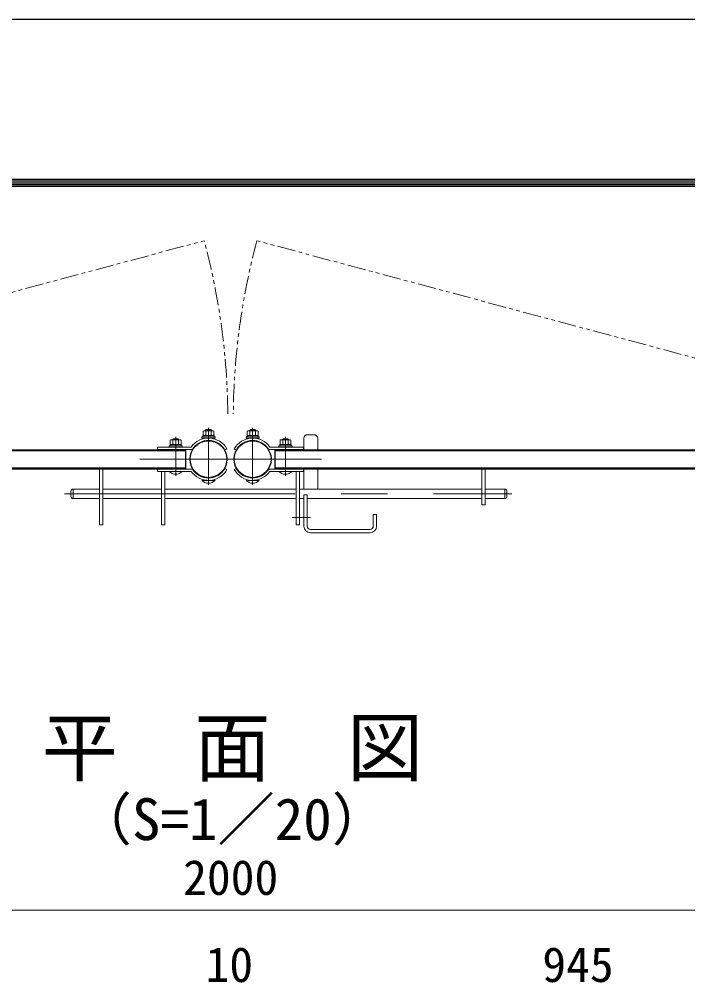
# Model space of a CAD drawing. Units: millimetres, scale not verified. Extents: x -4200 to 4200, y -2970 to 2970.
# Drawn here: x 203 to 1122, y 1643 to 2970 of the extents above; entities that cross this region are included whole.
import ezdxf
from ezdxf.enums import TextEntityAlignment as Align

# ---------------------------------------------------------------- set-up
doc = ezdxf.new("R2010")
doc.units = ezdxf.units.MM
doc.header["$LTSCALE"] = 10
doc.linetypes.add('USER1', pattern=[50.8, 31.75, -6.35, 6.35, -6.35])
doc.linetypes.add('USER2', pattern=[5, 2.5, -0.5, 0.5, -0.5, 0.5, -0.5])
for name, color, linetype, lineweight in [('0-0_D-TTL-TXT', 7, 'Continuous', 25), ('0-1_D-STR-DIM', 7, 'Continuous', 13), ('0-2_D-BMK', 2, 'USER1', 13), ('0-4_D-STR3', 3, 'Continuous', 13), ('0-5_D-STR1', 1, 'Continuous', 25), ('0-D_D-TTL', 7, 'Continuous', 25)]:
    doc.layers.add(name, color=color, linetype=linetype, lineweight=lineweight)
doc.styles.add('ＭＳ ゴシック', font='')
doc.styles.get('ＭＳ ゴシック').set_extended_font_data('MS Gothic')

msp = doc.modelspace()

# ---------------------------------------------------------------- linework, layer by layer
at = {"layer": '0-1_D-STR-DIM'}
msp.add_line((-466.69, 1743.08), (1453.31, 1743.08), dxfattribs=at)
at = {"layer": '0-2_D-BMK', "linetype": 'USER2'}
for p, q in [((-464.96, 2417.9), (457.06, 2664.96)), ((1451.58, 2417.9), (529.57, 2664.96))]:
    msp.add_line(p, q, dxfattribs=at)
at = {"layer": '0-2_D-BMK'}
for p, q in [((462.91, 2328.82), (462.91, 2407.5)), ((523.71, 2328.82), (523.71, 2407.5)), ((417.76, 2341.22), (417.76, 2394.9)), ((568.86, 2341.22), (568.86, 2394.9)), ((368.31, 2364.09), (618.31, 2364.09)), ((264.69, 2316.39), (880.26, 2316.39)), ((578.29, 2283.89), (603.43, 2283.89))]:
    msp.add_line(p, q, dxfattribs=at)
at = {"layer": '0-2_D-BMK', "linetype": 'USER2'}
for centre, start, end in [((-464.96, 2417.9), 0.5332, 15), ((1451.58, 2417.9), 165, 179.4668)]:
    msp.add_arc(centre, 954.54, start, end, dxfattribs=at)
at = {"layer": '0-4_D-STR3'}
for p, q in [((455.41, 2396.79), (455.41, 2402.59)), ((468.69, 2403.29), (457.15, 2403.29)), ((458.91, 2403.29), (458.91, 2404.19)), ((459.16, 2396.79), (459.16, 2402.59)), ((466.11, 2404.99), (459.71, 2404.99)), ((459.71, 2403.29), (459.71, 2404.99)), ((466.11, 2403.29), (466.11, 2404.99)), ((466.91, 2404.19), (466.11, 2404.99)), ((466.66, 2396.79), (466.66, 2402.59)), ((466.91, 2403.29), (466.91, 2404.19)), ((470.41, 2396.79), (470.41, 2402.59)), ((516.21, 2396.79), (516.21, 2402.59)), ((517.94, 2403.29), (529.48, 2403.29)), ((519.71, 2404.19), (520.51, 2404.99)), ((519.71, 2403.29), (519.71, 2404.19)), ((519.96, 2396.79), (519.96, 2402.59)), ((520.51, 2404.99), (526.91, 2404.99)), ((520.51, 2403.29), (520.51, 2404.99)), ((526.91, 2403.29), (526.91, 2404.99)), ((527.46, 2396.79), (527.46, 2402.59)), ((527.71, 2403.29), (527.71, 2404.19)), ((531.21, 2396.79), (531.21, 2402.59)), ((410.26, 2384.39), (410.26, 2390.19)), ((423.54, 2390.89), (412, 2390.89)), ((413.76, 2390.89), (413.76, 2391.59)), ((414.01, 2384.39), (414.01, 2390.19)), ((420.96, 2392.39), (414.56, 2392.39)), ((414.56, 2390.89), (414.56, 2392.39)), ((420.96, 2390.89), (420.96, 2392.39)), ((421.76, 2391.59), (420.96, 2392.39)), ((421.51, 2384.39), (421.51, 2390.19)), ((421.76, 2390.89), (421.76, 2391.59)), ((425.26, 2384.39), (425.26, 2390.19)), ((455.21, 2396.79), (470.61, 2396.79)), ((455.21, 2394.79), (455.21, 2396.79)), ((455.21, 2394.79), (470.61, 2394.79)), ((470.41, 2396.79), (455.41, 2396.79)), ((470.61, 2394.79), (470.61, 2396.79)), ((531.41, 2396.79), (516.01, 2396.79)), ((516.01, 2394.79), (516.01, 2396.79)), ((531.41, 2394.79), (516.01, 2394.79)), ((516.21, 2396.79), (531.21, 2396.79)), ((531.41, 2394.79), (531.41, 2396.79)), ((561.36, 2384.39), (561.36, 2390.19)), ((563.09, 2390.89), (574.63, 2390.89)), ((564.86, 2391.59), (565.66, 2392.39)), ((564.86, 2390.89), (564.86, 2391.59)), ((565.11, 2384.39), (565.11, 2390.19)), ((565.66, 2392.39), (572.06, 2392.39)), ((565.66, 2390.89), (565.66, 2392.39)), ((572.06, 2390.89), (572.06, 2392.39)), ((572.61, 2384.39), (572.61, 2390.19)), ((572.86, 2390.89), (572.86, 2391.59)), ((576.36, 2384.39), (576.36, 2390.19)), ((594.21, 2392.89), (594.21, 2377.09)), ((599.21, 2397.89), (608.21, 2397.89)), ((613.21, 2392.89), (613.21, 2377.09)), ((392.76, 2380.79), (392.76, 2377.59)), ((439.08, 2380.79), (392.76, 2380.79)), ((440.81, 2377.59), (392.76, 2377.59)), ((410.06, 2384.39), (425.46, 2384.39)), ((410.06, 2382.39), (410.06, 2384.39)), ((410.06, 2382.39), (425.46, 2382.39)), ((425.26, 2384.39), (410.26, 2384.39)), ((425.46, 2382.39), (425.46, 2384.39)), ((488.31, 2378.29), (485.52, 2376.72)), ((498.31, 2378.29), (501.11, 2376.72)), ((545.82, 2377.59), (593.86, 2377.59)), ((547.54, 2380.79), (593.86, 2380.79)), ((576.56, 2384.39), (561.16, 2384.39)), ((561.16, 2382.39), (561.16, 2384.39)), ((576.56, 2382.39), (561.16, 2382.39)), ((561.36, 2384.39), (576.36, 2384.39)), ((576.56, 2382.39), (576.56, 2384.39)), ((593.86, 2380.79), (593.86, 2377.59)), ((317.41, 2351.09), (317.41, 2273.89)), ((392.76, 2347.39), (392.76, 2350.59)), ((440.81, 2350.59), (392.76, 2350.59)), ((412.11, 2350.79), (412.63, 2351.09)), ((412.11, 2350.59), (412.11, 2350.79)), ((423.41, 2350.79), (422.89, 2351.09)), ((423.41, 2350.59), (423.41, 2350.79)), ((488.31, 2349.89), (485.52, 2351.45)), ((498.31, 2349.89), (501.11, 2351.45)), ((545.82, 2350.59), (593.86, 2350.59)), ((563.21, 2350.79), (563.73, 2351.09)), ((563.21, 2350.59), (563.21, 2350.79)), ((574.51, 2350.79), (573.99, 2351.09)), ((574.51, 2350.59), (574.51, 2350.79)), ((583.71, 2351.09), (583.71, 2350.59)), ((588.21, 2351.09), (588.21, 2350.59)), ((593.86, 2347.39), (593.86, 2350.59)), ((594.21, 2351.09), (594.21, 2322.89)), ((613.21, 2351.09), (613.21, 2322.89)), ((839.21, 2351.09), (839.21, 2301.39)), ((843.71, 2351.09), (843.71, 2301.39)), ((439.08, 2347.39), (392.76, 2347.39)), ((398.41, 2347.39), (398.41, 2273.89)), ((426.76, 2347.39), (408.76, 2347.39)), ((471.91, 2334.99), (453.91, 2334.99)), ((457.26, 2334.99), (457.26, 2335.54)), ((468.56, 2334.99), (468.56, 2335.54)), ((514.71, 2334.99), (532.71, 2334.99)), ((518.06, 2334.99), (518.06, 2335.54)), ((529.36, 2334.99), (529.36, 2335.54)), ((547.54, 2347.39), (593.86, 2347.39)), ((559.86, 2347.39), (577.86, 2347.39)), ((588.21, 2347.39), (588.21, 2273.89)), ((276.71, 2322.89), (312.91, 2322.89)), ((276.71, 2322.89), (276.71, 2309.89)), ((317.41, 2322.89), (398.41, 2322.89)), ((402.91, 2322.89), (583.71, 2322.89)), ((588.21, 2322.89), (839.21, 2322.89)), ((843.71, 2322.89), (870.71, 2322.89)), ((870.71, 2322.89), (870.71, 2309.89)), ((273.71, 2319.89), (273.71, 2312.89)), ((276.71, 2309.89), (312.91, 2309.89)), ((317.41, 2309.89), (398.41, 2309.89)), ((402.91, 2309.89), (583.71, 2309.89)), ((588.21, 2309.89), (594.21, 2309.89)), ((594.21, 2314.89), (594.21, 2271.89)), ((594.21, 2314.89), (598.71, 2314.89)), ((598.71, 2314.89), (598.71, 2271.89)), ((598.71, 2309.89), (839.21, 2309.89)), ((843.71, 2309.89), (870.71, 2309.89)), ((873.71, 2319.89), (873.71, 2312.89)), ((839.21, 2301.39), (843.71, 2301.39)), ((689.71, 2287.89), (689.71, 2271.89)), ((689.71, 2287.89), (694.21, 2287.89)), ((694.21, 2287.89), (694.21, 2271.89)), ((603.21, 2267.39), (685.21, 2267.39)), ((603.21, 2262.89), (685.21, 2262.89))]:
    msp.add_line(p, q, dxfattribs=at)
for points in [[(466.91, 2404.19), (458.91, 2404.19), (459.71, 2404.99)], [(519.71, 2404.19), (527.71, 2404.19), (526.91, 2404.99)], [(421.76, 2391.59), (413.76, 2391.59), (414.56, 2392.39)], [(564.86, 2391.59), (572.86, 2391.59), (572.06, 2392.39)], [(312.91, 2351.09), (312.91, 2273.89), (317.41, 2273.89)], [(402.91, 2347.39), (402.91, 2273.89), (398.41, 2273.89)], [(583.71, 2347.39), (583.71, 2273.89), (588.21, 2273.89)]]:
    msp.add_lwpolyline(points, dxfattribs=at)
for points in [[(471.91, 2394.79), (471.91, 2393.19), (453.91, 2393.19), (453.91, 2394.79)], [(514.71, 2394.79), (514.71, 2393.19), (532.71, 2393.19), (532.71, 2394.79)], [(426.76, 2382.39), (426.76, 2380.79), (408.76, 2380.79), (408.76, 2382.39)], [(559.86, 2382.39), (559.86, 2380.79), (577.86, 2380.79), (577.86, 2382.39)]]:
    msp.add_lwpolyline(points, close=True, dxfattribs=at)
for centre, radius, start, end in [((457.29, 2400.44), 2.85, 48.86505, 131.13495), ((462.91, 2392.89), 10.39, 68.85295, 111.14705), ((468.54, 2400.44), 2.85, 48.83491, 131.16509), ((518.09, 2400.44), 2.85, 48.83491, 131.16509), ((523.71, 2392.89), 10.39, 68.85295, 111.14705), ((529.34, 2400.44), 2.85, 48.86505, 131.13495), ((412.14, 2388.04), 2.85, 48.86505, 131.13495), ((417.76, 2380.49), 10.39, 68.85295, 111.14705), ((423.39, 2388.04), 2.85, 48.83491, 131.16509), ((462.91, 2364.09), 29.1, 29.2082, 144.97854), ((462.91, 2364.09), 25.9, 29.2082, 148.58483), ((523.71, 2364.09), 29.1, 35.02146, 150.7918), ((523.71, 2364.09), 25.9, 31.41517, 150.7918), ((563.24, 2388.04), 2.85, 48.83491, 131.16509), ((568.86, 2380.49), 10.39, 68.85295, 111.14705), ((574.49, 2388.04), 2.85, 48.86505, 131.13495), ((599.21, 2392.89), 5, 90, 180), ((608.21, 2392.89), 5, 0, 90), ((414.94, 2344.39), 7, 106.71589, 113.81332), ((414.94, 2344.39), 7, 66.18668, 73.28411), ((420.59, 2344.44), 6.95, 106.90112, 113.9872), ((420.59, 2344.44), 6.95, 66.0128, 73.09888), ((462.91, 2364.09), 29.1, 215.02146, 330.7918), ((462.91, 2364.09), 25.9, 211.41517, 330.7918), ((523.71, 2364.09), 29.1, 209.2082, 324.97854), ((523.71, 2364.09), 25.9, 209.2082, 328.58483), ((566.04, 2344.44), 6.95, 106.90112, 113.9872), ((566.04, 2344.44), 6.95, 66.0128, 73.09888), ((571.69, 2344.39), 7, 106.71589, 113.81332), ((571.69, 2344.39), 7, 66.18668, 73.28411), ((417.76, 2355.51), 12.12, 222.07502, 317.92498), ((462.91, 2343.11), 12.12, 222.07502, 317.92498), ((523.71, 2343.11), 12.12, 222.07502, 317.92498), ((568.86, 2355.51), 12.12, 222.07502, 317.92498), ((276.71, 2319.89), 3, 90, 180), ((870.71, 2319.89), 3, 0, 90), ((276.71, 2312.89), 3, 180, 270), ((870.71, 2312.89), 3, 270, 0), ((603.21, 2271.89), 9, 180, 270), ((603.21, 2271.89), 4.5, 180, 270), ((685.21, 2271.89), 4.5, 270, 0), ((685.21, 2271.89), 9, 270, 0)]:
    msp.add_arc(centre, radius, start, end, dxfattribs=at)
at = {"layer": '0-5_D-STR1'}
for p, q in [((-400.19, 2377.09), (431.81, 2377.09)), ((-400.19, 2375.89), (431.81, 2375.89)), ((431.81, 2351.09), (431.81, 2377.09)), ((554.81, 2351.09), (554.81, 2377.09)), ((554.81, 2377.09), (1386.81, 2377.09)), ((554.81, 2375.89), (1386.81, 2375.89)), ((-400.19, 2352.29), (431.81, 2352.29)), ((-400.19, 2351.09), (431.81, 2351.09)), ((554.81, 2352.29), (1386.81, 2352.29)), ((554.81, 2351.09), (1386.81, 2351.09))]:
    msp.add_line(p, q, dxfattribs=at)
for centre in [(462.91, 2364.09), (523.71, 2364.09)]:
    msp.add_circle(centre, 25.4, dxfattribs=at)
at = {"layer": '0-D_D-TTL', "color": 2}
msp.add_lwpolyline([(-4199.7, 2969.89), (4200.3, 2969.89), (4200.3, -2970.11), (-4199.7, -2970.11)], close=True, dxfattribs=at)
at = {"layer": '0-D_D-TTL'}
for points in [[(-3929.7, 2749.89), (3930.3, 2749.89), (3930.3, -2750.11), (-3929.7, -2750.11)], [(-3927.2, 2747.39), (3927.8, 2747.39), (3927.8, -2747.61), (-3927.2, -2747.61)], [(-3924.7, 2744.89), (3925.3, 2744.89), (3925.3, -2745.11), (-3924.7, -2745.11)], [(-3922.2, 2742.39), (3922.8, 2742.39), (3922.8, -2742.61), (-3922.2, -2742.61)], [(-3919.7, 2739.89), (3920.3, 2739.89), (3920.3, -2740.11), (-3919.7, -2740.11)]]:
    msp.add_lwpolyline(points, close=True, dxfattribs=at)

# ---------------------------------------------------------------- texts
at = {"layer": '0-0_D-TTL-TXT', "style": 'ＭＳ ゴシック'}
for s, height, p in [('平\u3000面\u3000図', 76.98, (233.42, 1905.56)), ('（S=1／20）', 57.7, (278.9, 1822.36))]:
    msp.add_text(s, height=height, dxfattribs=at).set_placement(p, align=Align.BOTTOM_LEFT)
at = {"layer": '0-1_D-STR-DIM', "style": 'ＭＳ ゴシック'}
for s, p in [('2000', (428.06, 1749.83)), ('10', (458.91, 1629.83)), ('945', (922.34, 1629.83))]:
    msp.add_text(s, height=48.09, dxfattribs=at).set_placement(p, align=Align.BOTTOM_LEFT)

doc.saveas('drawing.dxf')
